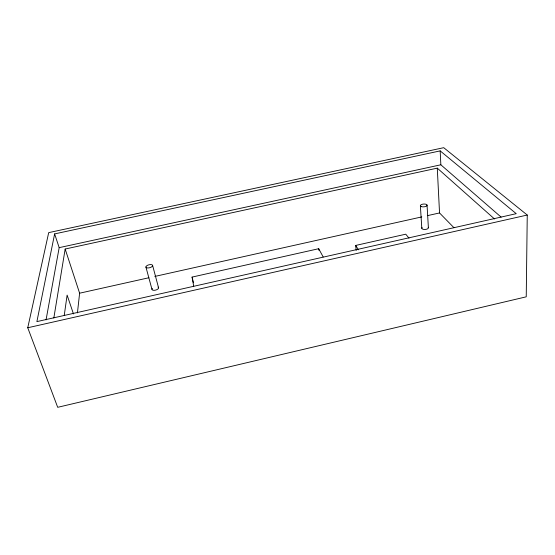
<?xml version="1.0" encoding="UTF-8"?>
<svg xmlns="http://www.w3.org/2000/svg" width="555" height="555" viewBox="0 0 555 555"><rect width="100%" height="100%" fill="white"/><g stroke="black" fill="none" stroke-linecap="round" stroke-linejoin="round"><path stroke-width="0.83" d="M527.25 215.042L526.237 296.821L57.699 407.315L27.75 327.762L48.694 232.628L443.729 147.685L527.25 215.042L27.75 327.762M77.436 312.895L79.615 293.2L65.164 249.028L437.278 168.13L494.519 218.982M64.255 315.358L67.113 295.08L73.475 313.95M53.835 317.987L65.164 249.028M46.058 319.874L59.177 247.648L54.626 233.905L440.177 150.884L516.233 213.675L36.894 321.616L54.626 233.905M193.702 286.297L192.085 277.084L318.709 248.709L323.17 256.937M356.213 250.402L355.651 245.449L405.754 234.189L409 238.164M79.615 293.2L148.893 277.75M154.81 276.432L421.793 216.901M427.711 215.583L439.539 212.947L453.955 227.71M59.177 247.648L440.843 164.793L501.096 217.088M355.651 245.449L358.488 249.805M145.916 267.017L151.966 289.301M152.632 265.505A3.448 1.512 -14.6 0 1 147.727 267.968A3.448 1.512 -14.6 0 1 147.47 265.332A3.448 1.512 -14.6 0 1 152.632 265.505L158.564 287.788M192.085 277.084L193.445 282.766M318.709 248.709L318.938 250.347M420.371 205.794L421.807 228.32M427.052 205.093L428.384 227.661M437.278 168.13L439.539 212.947M440.177 150.884L440.843 164.793M428.183 227.293A3.309 1.471 -4 0 1 424.991 229.472A3.309 1.471 -4 0 1 422.091 227.557M158.036 287.101A3.392 1.582 -15 0 1 157.509 289.287A3.392 1.582 -15 0 1 153.256 290.258A3.392 1.582 -15 0 1 152.334 288.406M421.592 206.675A3.365 1.408 -4.4 0 0 427.024 205.461A3.365 1.408 -4.4 0 0 422.521 204.205A3.365 1.408 -4.4 0 0 421.592 206.675"/></g></svg>
